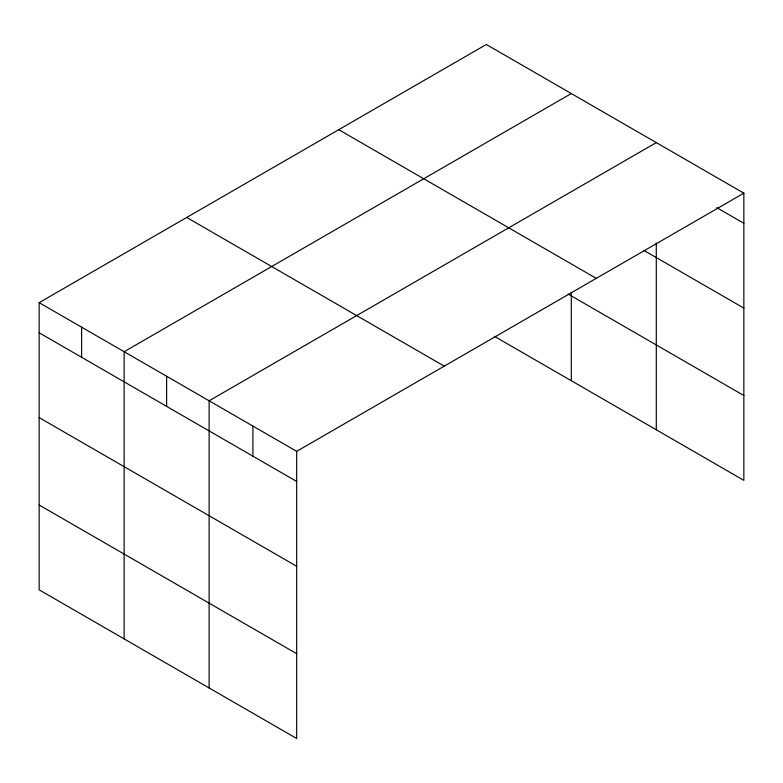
<?xml version="1.0" encoding="UTF-8"?>
<svg xmlns="http://www.w3.org/2000/svg" width="783" height="783" viewBox="0 0 783 783"><rect width="100%" height="100%" fill="white"/><g stroke="black" fill="none" stroke-linecap="round" stroke-linejoin="round"><path stroke-width="1.17" d="M39.15 302.659L296.679 451.341L296.679 738.516L39.15 589.834L39.15 302.659L486.321 44.484L743.85 193.166L743.85 480.341L494.611 336.445M571.306 93.549L124.135 351.724L124.135 638.899M656.291 142.614L209.12 400.788L209.12 687.963M296.679 451.341L743.85 193.166M716.748 207.632L743.85 223.282M643.851 250.384L743.85 308.111M338.755 129.684L596.284 278.366M568.194 294.095L743.85 395.513M186.716 217.459L444.245 366.141M39.15 332.775L296.679 481.457M39.15 417.603L296.679 566.285M39.15 505.006L296.679 653.688M656.291 243.014L656.291 429.789M571.306 292.255L571.306 380.724M252.899 426.069L252.899 456.186M166.622 376.261L166.622 406.377M81.638 327.196L81.638 357.312"/></g></svg>
